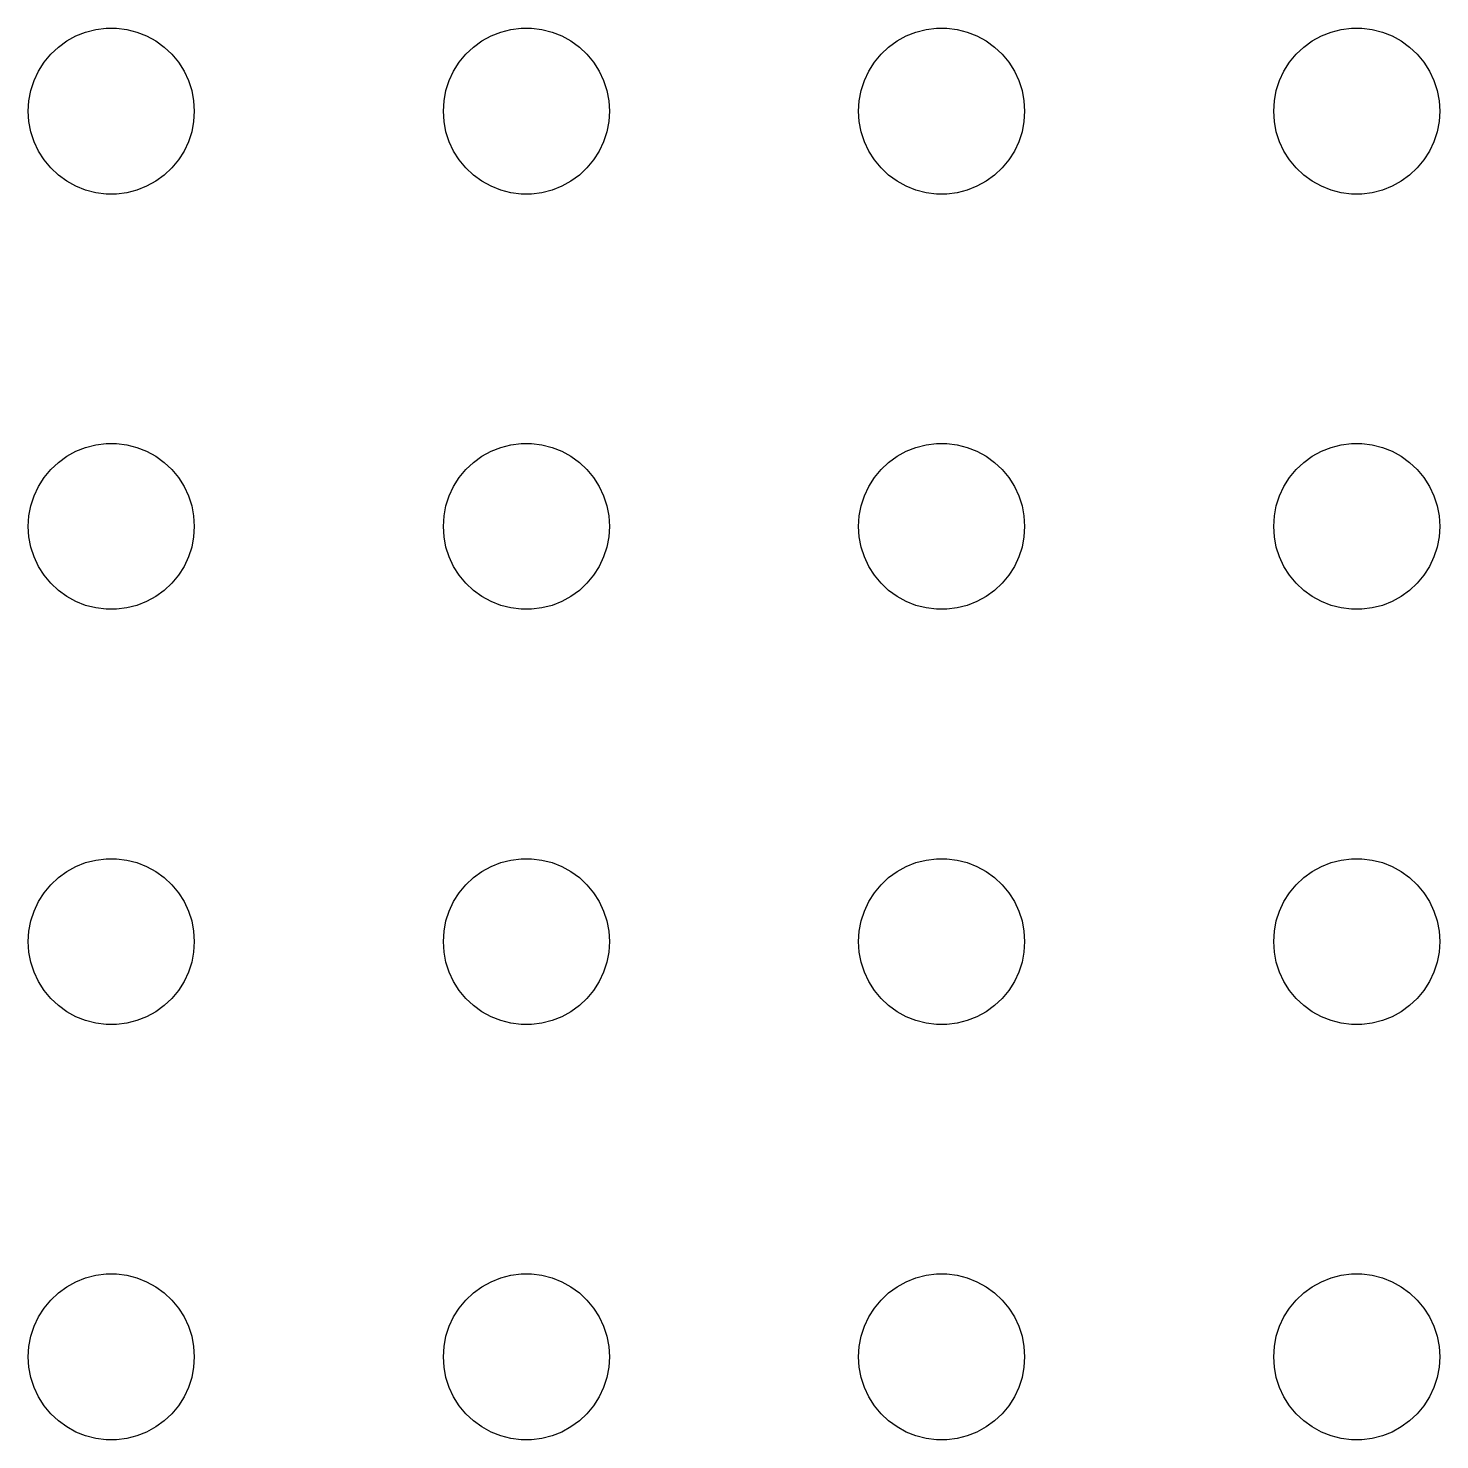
# Model space of a CAD drawing. Header units: metres. Extents: x 0 to 224, y 1 to 194.
# Drawn here: x 109.5 to 160.5, y 94.5 to 145.5 of the extents above; entities that cross this region are included whole.
import ezdxf

# ---------------------------------------------------------------- set-up
doc = ezdxf.new("R2010")
doc.units = ezdxf.units.M

msp = doc.modelspace()

# ---------------------------------------------------------------- linework, layer by layer
for p, q in [((111.223, 145.214), (111.573, 145.353)), ((111.573, 145.353), (111.938, 145.447)), ((111.938, 145.447), (112.312, 145.494)), ((112.312, 145.494), (112.688, 145.494)), ((112.688, 145.494), (113.062, 145.447)), ((113.062, 145.447), (113.427, 145.353)), ((113.427, 145.353), (113.777, 145.214)), ((126.223, 145.214), (126.573, 145.353)), ((126.573, 145.353), (126.938, 145.447)), ((126.938, 145.447), (127.312, 145.494)), ((127.312, 145.494), (127.688, 145.494)), ((127.688, 145.494), (128.062, 145.447)), ((128.062, 145.447), (128.427, 145.353)), ((128.427, 145.353), (128.777, 145.214)), ((141.223, 145.214), (141.573, 145.353)), ((141.573, 145.353), (141.938, 145.447)), ((141.938, 145.447), (142.312, 145.494)), ((142.312, 145.494), (142.688, 145.494)), ((142.688, 145.494), (143.062, 145.447)), ((143.062, 145.447), (143.427, 145.353)), ((143.427, 145.353), (143.777, 145.214)), ((156.223, 145.214), (156.573, 145.353)), ((156.573, 145.353), (156.938, 145.447)), ((156.938, 145.447), (157.312, 145.494)), ((157.312, 145.494), (157.688, 145.494)), ((157.688, 145.494), (158.062, 145.447)), ((158.062, 145.447), (158.427, 145.353)), ((158.427, 145.353), (158.777, 145.214)), ((110.588, 144.812), (110.893, 145.033)), ((110.893, 145.033), (111.223, 145.214)), ((113.777, 145.214), (114.107, 145.033)), ((114.107, 145.033), (114.412, 144.812)), ((125.588, 144.812), (125.893, 145.033)), ((125.893, 145.033), (126.223, 145.214)), ((128.777, 145.214), (129.107, 145.033)), ((129.107, 145.033), (129.412, 144.812)), ((140.588, 144.812), (140.893, 145.033)), ((140.893, 145.033), (141.223, 145.214)), ((143.777, 145.214), (144.107, 145.033)), ((144.107, 145.033), (144.412, 144.812)), ((155.588, 144.812), (155.893, 145.033)), ((155.893, 145.033), (156.223, 145.214)), ((158.777, 145.214), (159.107, 145.033)), ((159.107, 145.033), (159.412, 144.812)), ((110.073, 144.263), (110.313, 144.554)), ((110.313, 144.554), (110.588, 144.812)), ((114.412, 144.812), (114.687, 144.554)), ((114.687, 144.554), (114.927, 144.263)), ((125.073, 144.263), (125.313, 144.554)), ((125.313, 144.554), (125.588, 144.812)), ((129.412, 144.812), (129.687, 144.554)), ((129.687, 144.554), (129.927, 144.263)), ((140.073, 144.263), (140.313, 144.554)), ((140.313, 144.554), (140.588, 144.812)), ((144.412, 144.812), (144.687, 144.554)), ((144.687, 144.554), (144.927, 144.263)), ((155.073, 144.263), (155.313, 144.554)), ((155.313, 144.554), (155.588, 144.812)), ((159.412, 144.812), (159.687, 144.554)), ((159.687, 144.554), (159.927, 144.263)), ((109.711, 143.604), (109.871, 143.945)), ((109.871, 143.945), (110.073, 144.263)), ((114.927, 144.263), (115.129, 143.945)), ((115.129, 143.945), (115.289, 143.604)), ((124.711, 143.604), (124.871, 143.945)), ((124.871, 143.945), (125.073, 144.263)), ((129.927, 144.263), (130.129, 143.945)), ((130.129, 143.945), (130.289, 143.604)), ((139.711, 143.604), (139.871, 143.945)), ((139.871, 143.945), (140.073, 144.263)), ((144.927, 144.263), (145.129, 143.945)), ((145.129, 143.945), (145.289, 143.604)), ((154.711, 143.604), (154.871, 143.945)), ((154.871, 143.945), (155.073, 144.263)), ((159.927, 144.263), (160.129, 143.945)), ((160.129, 143.945), (160.289, 143.604)), ((109.594, 143.246), (109.711, 143.604)), ((115.289, 143.604), (115.406, 143.246)), ((124.594, 143.246), (124.711, 143.604)), ((130.289, 143.604), (130.406, 143.246)), ((139.594, 143.246), (139.711, 143.604)), ((145.289, 143.604), (145.406, 143.246)), ((154.594, 143.246), (154.711, 143.604)), ((160.289, 143.604), (160.406, 143.246)), ((109.5, 142.5), (109.524, 142.876)), ((109.524, 142.876), (109.594, 143.246)), ((115.406, 143.246), (115.476, 142.876)), ((115.476, 142.876), (115.5, 142.5)), ((124.5, 142.5), (124.524, 142.876)), ((124.524, 142.876), (124.594, 143.246)), ((130.406, 143.246), (130.476, 142.876)), ((130.476, 142.876), (130.5, 142.5)), ((139.5, 142.5), (139.524, 142.876)), ((139.524, 142.876), (139.594, 143.246)), ((145.406, 143.246), (145.476, 142.876)), ((145.476, 142.876), (145.5, 142.5)), ((154.5, 142.5), (154.524, 142.876)), ((154.524, 142.876), (154.594, 143.246)), ((160.406, 143.246), (160.476, 142.876)), ((160.476, 142.876), (160.5, 142.5)), ((109.524, 142.124), (109.5, 142.5)), ((115.5, 142.5), (115.476, 142.124)), ((124.524, 142.124), (124.5, 142.5)), ((130.5, 142.5), (130.476, 142.124)), ((139.524, 142.124), (139.5, 142.5)), ((145.5, 142.5), (145.476, 142.124)), ((154.524, 142.124), (154.5, 142.5)), ((160.5, 142.5), (160.476, 142.124)), ((109.594, 141.754), (109.524, 142.124)), ((115.476, 142.124), (115.406, 141.754)), ((124.594, 141.754), (124.524, 142.124)), ((130.476, 142.124), (130.406, 141.754)), ((139.594, 141.754), (139.524, 142.124)), ((145.476, 142.124), (145.406, 141.754)), ((154.594, 141.754), (154.524, 142.124)), ((160.476, 142.124), (160.406, 141.754)), ((109.711, 141.396), (109.594, 141.754)), ((109.871, 141.055), (109.711, 141.396)), ((115.289, 141.396), (115.129, 141.055)), ((115.406, 141.754), (115.289, 141.396)), ((124.711, 141.396), (124.594, 141.754)), ((124.871, 141.055), (124.711, 141.396)), ((130.289, 141.396), (130.129, 141.055)), ((130.406, 141.754), (130.289, 141.396)), ((139.711, 141.396), (139.594, 141.754)), ((139.871, 141.055), (139.711, 141.396)), ((145.289, 141.396), (145.129, 141.055)), ((145.406, 141.754), (145.289, 141.396)), ((154.711, 141.396), (154.594, 141.754)), ((154.871, 141.055), (154.711, 141.396)), ((160.289, 141.396), (160.129, 141.055)), ((160.406, 141.754), (160.289, 141.396)), ((110.073, 140.737), (109.871, 141.055)), ((115.129, 141.055), (114.927, 140.737)), ((125.073, 140.737), (124.871, 141.055)), ((130.129, 141.055), (129.927, 140.737)), ((140.073, 140.737), (139.871, 141.055)), ((145.129, 141.055), (144.927, 140.737)), ((155.073, 140.737), (154.871, 141.055)), ((160.129, 141.055), (159.927, 140.737)), ((110.313, 140.446), (110.073, 140.737)), ((110.588, 140.188), (110.313, 140.446)), ((114.687, 140.446), (114.412, 140.188)), ((114.927, 140.737), (114.687, 140.446)), ((125.313, 140.446), (125.073, 140.737)), ((125.588, 140.188), (125.313, 140.446)), ((129.687, 140.446), (129.412, 140.188)), ((129.927, 140.737), (129.687, 140.446)), ((140.313, 140.446), (140.073, 140.737)), ((140.588, 140.188), (140.313, 140.446)), ((144.687, 140.446), (144.412, 140.188)), ((144.927, 140.737), (144.687, 140.446)), ((155.313, 140.446), (155.073, 140.737)), ((155.588, 140.188), (155.313, 140.446)), ((159.687, 140.446), (159.412, 140.188)), ((159.927, 140.737), (159.687, 140.446)), ((110.893, 139.967), (110.588, 140.188)), ((111.223, 139.786), (110.893, 139.967)), ((111.573, 139.647), (111.223, 139.786)), ((113.777, 139.786), (113.427, 139.647)), ((114.107, 139.967), (113.777, 139.786)), ((114.412, 140.188), (114.107, 139.967)), ((125.893, 139.967), (125.588, 140.188)), ((126.223, 139.786), (125.893, 139.967)), ((126.573, 139.647), (126.223, 139.786)), ((128.777, 139.786), (128.427, 139.647)), ((129.107, 139.967), (128.777, 139.786)), ((129.412, 140.188), (129.107, 139.967)), ((140.893, 139.967), (140.588, 140.188)), ((141.223, 139.786), (140.893, 139.967)), ((141.573, 139.647), (141.223, 139.786)), ((143.777, 139.786), (143.427, 139.647)), ((144.107, 139.967), (143.777, 139.786)), ((144.412, 140.188), (144.107, 139.967)), ((155.893, 139.967), (155.588, 140.188)), ((156.223, 139.786), (155.893, 139.967)), ((156.573, 139.647), (156.223, 139.786)), ((158.777, 139.786), (158.427, 139.647)), ((159.107, 139.967), (158.777, 139.786)), ((159.412, 140.188), (159.107, 139.967)), ((111.938, 139.553), (111.573, 139.647)), ((112.312, 139.506), (111.938, 139.553)), ((112.688, 139.506), (112.312, 139.506)), ((113.062, 139.553), (112.688, 139.506)), ((113.427, 139.647), (113.062, 139.553)), ((126.938, 139.553), (126.573, 139.647)), ((127.312, 139.506), (126.938, 139.553)), ((127.688, 139.506), (127.312, 139.506)), ((128.062, 139.553), (127.688, 139.506)), ((128.427, 139.647), (128.062, 139.553)), ((141.938, 139.553), (141.573, 139.647)), ((142.312, 139.506), (141.938, 139.553)), ((142.688, 139.506), (142.312, 139.506)), ((143.062, 139.553), (142.688, 139.506)), ((143.427, 139.647), (143.062, 139.553)), ((156.938, 139.553), (156.573, 139.647)), ((157.312, 139.506), (156.938, 139.553)), ((157.688, 139.506), (157.312, 139.506)), ((158.062, 139.553), (157.688, 139.506)), ((158.427, 139.647), (158.062, 139.553)), ((110.893, 130.033), (111.223, 130.214)), ((111.223, 130.214), (111.573, 130.353)), ((111.573, 130.353), (111.938, 130.447)), ((111.938, 130.447), (112.312, 130.494)), ((112.312, 130.494), (112.688, 130.494)), ((112.688, 130.494), (113.062, 130.447)), ((113.062, 130.447), (113.427, 130.353)), ((113.427, 130.353), (113.777, 130.214)), ((113.777, 130.214), (114.107, 130.033)), ((125.893, 130.033), (126.223, 130.214)), ((126.223, 130.214), (126.573, 130.353)), ((126.573, 130.353), (126.938, 130.447)), ((126.938, 130.447), (127.312, 130.494)), ((127.312, 130.494), (127.688, 130.494)), ((127.688, 130.494), (128.062, 130.447)), ((128.062, 130.447), (128.427, 130.353)), ((128.427, 130.353), (128.777, 130.214)), ((128.777, 130.214), (129.107, 130.033)), ((140.893, 130.033), (141.223, 130.214)), ((141.223, 130.214), (141.573, 130.353)), ((141.573, 130.353), (141.938, 130.447)), ((141.938, 130.447), (142.312, 130.494)), ((142.312, 130.494), (142.688, 130.494)), ((142.688, 130.494), (143.062, 130.447)), ((143.062, 130.447), (143.427, 130.353)), ((143.427, 130.353), (143.777, 130.214)), ((143.777, 130.214), (144.107, 130.033)), ((155.893, 130.033), (156.223, 130.214)), ((156.223, 130.214), (156.573, 130.353)), ((156.573, 130.353), (156.938, 130.447)), ((156.938, 130.447), (157.312, 130.494)), ((157.312, 130.494), (157.688, 130.494)), ((157.688, 130.494), (158.062, 130.447)), ((158.062, 130.447), (158.427, 130.353)), ((158.427, 130.353), (158.777, 130.214)), ((158.777, 130.214), (159.107, 130.033)), ((110.073, 129.263), (110.313, 129.554)), ((110.313, 129.554), (110.588, 129.812)), ((110.588, 129.812), (110.893, 130.033)), ((114.107, 130.033), (114.412, 129.812)), ((114.412, 129.812), (114.687, 129.554)), ((114.687, 129.554), (114.927, 129.263)), ((125.073, 129.263), (125.313, 129.554)), ((125.313, 129.554), (125.588, 129.812)), ((125.588, 129.812), (125.893, 130.033)), ((129.107, 130.033), (129.412, 129.812)), ((129.412, 129.812), (129.687, 129.554)), ((129.687, 129.554), (129.927, 129.263)), ((140.073, 129.263), (140.313, 129.554)), ((140.313, 129.554), (140.588, 129.812)), ((140.588, 129.812), (140.893, 130.033)), ((144.107, 130.033), (144.412, 129.812)), ((144.412, 129.812), (144.687, 129.554)), ((144.687, 129.554), (144.927, 129.263)), ((155.073, 129.263), (155.313, 129.554)), ((155.313, 129.554), (155.588, 129.812)), ((155.588, 129.812), (155.893, 130.033)), ((159.107, 130.033), (159.412, 129.812)), ((159.412, 129.812), (159.687, 129.554)), ((159.687, 129.554), (159.927, 129.263)), ((109.871, 128.945), (110.073, 129.263)), ((114.927, 129.263), (115.129, 128.945)), ((124.871, 128.945), (125.073, 129.263)), ((129.927, 129.263), (130.129, 128.945)), ((139.871, 128.945), (140.073, 129.263)), ((144.927, 129.263), (145.129, 128.945)), ((154.871, 128.945), (155.073, 129.263)), ((159.927, 129.263), (160.129, 128.945)), ((109.594, 128.246), (109.711, 128.604)), ((109.711, 128.604), (109.871, 128.945)), ((115.129, 128.945), (115.289, 128.604)), ((115.289, 128.604), (115.406, 128.246)), ((124.594, 128.246), (124.711, 128.604)), ((124.711, 128.604), (124.871, 128.945)), ((130.129, 128.945), (130.289, 128.604)), ((130.289, 128.604), (130.406, 128.246)), ((139.594, 128.246), (139.711, 128.604)), ((139.711, 128.604), (139.871, 128.945)), ((145.129, 128.945), (145.289, 128.604)), ((145.289, 128.604), (145.406, 128.246)), ((154.594, 128.246), (154.711, 128.604)), ((154.711, 128.604), (154.871, 128.945)), ((160.129, 128.945), (160.289, 128.604)), ((160.289, 128.604), (160.406, 128.246)), ((109.524, 127.876), (109.594, 128.246)), ((115.406, 128.246), (115.476, 127.876)), ((124.524, 127.876), (124.594, 128.246)), ((130.406, 128.246), (130.476, 127.876)), ((139.524, 127.876), (139.594, 128.246)), ((145.406, 128.246), (145.476, 127.876)), ((154.524, 127.876), (154.594, 128.246)), ((160.406, 128.246), (160.476, 127.876)), ((109.5, 127.5), (109.524, 127.876)), ((109.524, 127.124), (109.5, 127.5)), ((115.476, 127.876), (115.5, 127.5)), ((115.5, 127.5), (115.476, 127.124)), ((124.5, 127.5), (124.524, 127.876)), ((124.524, 127.124), (124.5, 127.5)), ((130.476, 127.876), (130.5, 127.5)), ((130.5, 127.5), (130.476, 127.124)), ((139.5, 127.5), (139.524, 127.876)), ((139.524, 127.124), (139.5, 127.5)), ((145.476, 127.876), (145.5, 127.5)), ((145.5, 127.5), (145.476, 127.124)), ((154.5, 127.5), (154.524, 127.876)), ((154.524, 127.124), (154.5, 127.5)), ((160.476, 127.876), (160.5, 127.5)), ((160.5, 127.5), (160.476, 127.124)), ((109.594, 126.754), (109.524, 127.124)), ((115.476, 127.124), (115.406, 126.754)), ((124.594, 126.754), (124.524, 127.124)), ((130.476, 127.124), (130.406, 126.754)), ((139.594, 126.754), (139.524, 127.124)), ((145.476, 127.124), (145.406, 126.754)), ((154.594, 126.754), (154.524, 127.124)), ((160.476, 127.124), (160.406, 126.754)), ((109.711, 126.396), (109.594, 126.754)), ((115.406, 126.754), (115.289, 126.396)), ((124.711, 126.396), (124.594, 126.754)), ((130.406, 126.754), (130.289, 126.396)), ((139.711, 126.396), (139.594, 126.754)), ((145.406, 126.754), (145.289, 126.396)), ((154.711, 126.396), (154.594, 126.754)), ((160.406, 126.754), (160.289, 126.396)), ((109.871, 126.055), (109.711, 126.396)), ((110.073, 125.737), (109.871, 126.055)), ((115.129, 126.055), (114.927, 125.737)), ((115.289, 126.396), (115.129, 126.055)), ((124.871, 126.055), (124.711, 126.396)), ((125.073, 125.737), (124.871, 126.055)), ((130.129, 126.055), (129.927, 125.737)), ((130.289, 126.396), (130.129, 126.055)), ((139.871, 126.055), (139.711, 126.396)), ((140.073, 125.737), (139.871, 126.055)), ((145.129, 126.055), (144.927, 125.737)), ((145.289, 126.396), (145.129, 126.055)), ((154.871, 126.055), (154.711, 126.396)), ((155.073, 125.737), (154.871, 126.055)), ((160.129, 126.055), (159.927, 125.737)), ((160.289, 126.396), (160.129, 126.055)), ((110.313, 125.446), (110.073, 125.737)), ((114.927, 125.737), (114.687, 125.446)), ((125.313, 125.446), (125.073, 125.737)), ((129.927, 125.737), (129.687, 125.446)), ((140.313, 125.446), (140.073, 125.737)), ((144.927, 125.737), (144.687, 125.446)), ((155.313, 125.446), (155.073, 125.737)), ((159.927, 125.737), (159.687, 125.446)), ((110.588, 125.188), (110.313, 125.446)), ((110.893, 124.967), (110.588, 125.188)), ((111.223, 124.786), (110.893, 124.967)), ((114.107, 124.967), (113.777, 124.786)), ((114.412, 125.188), (114.107, 124.967)), ((114.687, 125.446), (114.412, 125.188)), ((125.588, 125.188), (125.313, 125.446)), ((125.893, 124.967), (125.588, 125.188)), ((126.223, 124.786), (125.893, 124.967)), ((129.107, 124.967), (128.777, 124.786)), ((129.412, 125.188), (129.107, 124.967)), ((129.687, 125.446), (129.412, 125.188)), ((140.588, 125.188), (140.313, 125.446)), ((140.893, 124.967), (140.588, 125.188)), ((141.223, 124.786), (140.893, 124.967)), ((144.107, 124.967), (143.777, 124.786)), ((144.412, 125.188), (144.107, 124.967)), ((144.687, 125.446), (144.412, 125.188)), ((155.588, 125.188), (155.313, 125.446)), ((155.893, 124.967), (155.588, 125.188)), ((156.223, 124.786), (155.893, 124.967)), ((159.107, 124.967), (158.777, 124.786)), ((159.412, 125.188), (159.107, 124.967)), ((159.687, 125.446), (159.412, 125.188)), ((111.573, 124.647), (111.223, 124.786)), ((111.938, 124.553), (111.573, 124.647)), ((112.312, 124.506), (111.938, 124.553)), ((112.688, 124.506), (112.312, 124.506)), ((113.062, 124.553), (112.688, 124.506)), ((113.427, 124.647), (113.062, 124.553)), ((113.777, 124.786), (113.427, 124.647)), ((126.573, 124.647), (126.223, 124.786)), ((126.938, 124.553), (126.573, 124.647)), ((127.312, 124.506), (126.938, 124.553)), ((127.688, 124.506), (127.312, 124.506)), ((128.062, 124.553), (127.688, 124.506)), ((128.427, 124.647), (128.062, 124.553)), ((128.777, 124.786), (128.427, 124.647)), ((141.573, 124.647), (141.223, 124.786)), ((141.938, 124.553), (141.573, 124.647)), ((142.312, 124.506), (141.938, 124.553)), ((142.688, 124.506), (142.312, 124.506)), ((143.062, 124.553), (142.688, 124.506)), ((143.427, 124.647), (143.062, 124.553)), ((143.777, 124.786), (143.427, 124.647)), ((156.573, 124.647), (156.223, 124.786)), ((156.938, 124.553), (156.573, 124.647)), ((157.312, 124.506), (156.938, 124.553)), ((157.688, 124.506), (157.312, 124.506)), ((158.062, 124.553), (157.688, 124.506)), ((158.427, 124.647), (158.062, 124.553)), ((158.777, 124.786), (158.427, 124.647)), ((111.223, 115.214), (111.573, 115.353)), ((111.573, 115.353), (111.938, 115.447)), ((111.938, 115.447), (112.312, 115.494)), ((112.312, 115.494), (112.688, 115.494)), ((112.688, 115.494), (113.062, 115.447)), ((113.062, 115.447), (113.427, 115.353)), ((113.427, 115.353), (113.777, 115.214)), ((126.223, 115.214), (126.573, 115.353)), ((126.573, 115.353), (126.938, 115.447)), ((126.938, 115.447), (127.312, 115.494)), ((127.312, 115.494), (127.688, 115.494)), ((127.688, 115.494), (128.062, 115.447)), ((128.062, 115.447), (128.427, 115.353)), ((128.427, 115.353), (128.777, 115.214)), ((141.223, 115.214), (141.573, 115.353)), ((141.573, 115.353), (141.938, 115.447)), ((141.938, 115.447), (142.312, 115.494)), ((142.312, 115.494), (142.688, 115.494)), ((142.688, 115.494), (143.062, 115.447)), ((143.062, 115.447), (143.427, 115.353)), ((143.427, 115.353), (143.777, 115.214)), ((156.223, 115.214), (156.573, 115.353)), ((156.573, 115.353), (156.938, 115.447)), ((156.938, 115.447), (157.312, 115.494)), ((157.312, 115.494), (157.688, 115.494)), ((157.688, 115.494), (158.062, 115.447)), ((158.062, 115.447), (158.427, 115.353)), ((158.427, 115.353), (158.777, 115.214)), ((110.313, 114.554), (110.588, 114.812)), ((110.588, 114.812), (110.893, 115.033)), ((110.893, 115.033), (111.223, 115.214)), ((113.777, 115.214), (114.107, 115.033)), ((114.107, 115.033), (114.412, 114.812)), ((114.412, 114.812), (114.687, 114.554)), ((125.313, 114.554), (125.588, 114.812)), ((125.588, 114.812), (125.893, 115.033)), ((125.893, 115.033), (126.223, 115.214)), ((128.777, 115.214), (129.107, 115.033)), ((129.107, 115.033), (129.412, 114.812)), ((129.412, 114.812), (129.687, 114.554)), ((140.313, 114.554), (140.588, 114.812)), ((140.588, 114.812), (140.893, 115.033)), ((140.893, 115.033), (141.223, 115.214)), ((143.777, 115.214), (144.107, 115.033)), ((144.107, 115.033), (144.412, 114.812)), ((144.412, 114.812), (144.687, 114.554)), ((155.313, 114.554), (155.588, 114.812)), ((155.588, 114.812), (155.893, 115.033)), ((155.893, 115.033), (156.223, 115.214)), ((158.777, 115.214), (159.107, 115.033)), ((159.107, 115.033), (159.412, 114.812)), ((159.412, 114.812), (159.687, 114.554)), ((109.871, 113.945), (110.073, 114.263)), ((110.073, 114.263), (110.313, 114.554)), ((114.687, 114.554), (114.927, 114.263)), ((114.927, 114.263), (115.129, 113.945)), ((124.871, 113.945), (125.073, 114.263)), ((125.073, 114.263), (125.313, 114.554)), ((129.687, 114.554), (129.927, 114.263)), ((129.927, 114.263), (130.129, 113.945)), ((139.871, 113.945), (140.073, 114.263)), ((140.073, 114.263), (140.313, 114.554)), ((144.687, 114.554), (144.927, 114.263)), ((144.927, 114.263), (145.129, 113.945)), ((154.871, 113.945), (155.073, 114.263)), ((155.073, 114.263), (155.313, 114.554)), ((159.687, 114.554), (159.927, 114.263)), ((159.927, 114.263), (160.129, 113.945)), ((109.711, 113.604), (109.871, 113.945)), ((115.129, 113.945), (115.289, 113.604)), ((124.711, 113.604), (124.871, 113.945)), ((130.129, 113.945), (130.289, 113.604)), ((139.711, 113.604), (139.871, 113.945)), ((145.129, 113.945), (145.289, 113.604)), ((154.711, 113.604), (154.871, 113.945)), ((160.129, 113.945), (160.289, 113.604)), ((109.524, 112.876), (109.594, 113.246)), ((109.594, 113.246), (109.711, 113.604)), ((115.289, 113.604), (115.406, 113.246)), ((115.406, 113.246), (115.476, 112.876)), ((124.524, 112.876), (124.594, 113.246)), ((124.594, 113.246), (124.711, 113.604)), ((130.289, 113.604), (130.406, 113.246)), ((130.406, 113.246), (130.476, 112.876)), ((139.524, 112.876), (139.594, 113.246)), ((139.594, 113.246), (139.711, 113.604)), ((145.289, 113.604), (145.406, 113.246)), ((145.406, 113.246), (145.476, 112.876)), ((154.524, 112.876), (154.594, 113.246)), ((154.594, 113.246), (154.711, 113.604)), ((160.289, 113.604), (160.406, 113.246)), ((160.406, 113.246), (160.476, 112.876)), ((109.5, 112.5), (109.524, 112.876)), ((115.476, 112.876), (115.5, 112.5)), ((124.5, 112.5), (124.524, 112.876)), ((130.476, 112.876), (130.5, 112.5)), ((139.5, 112.5), (139.524, 112.876)), ((145.476, 112.876), (145.5, 112.5)), ((154.5, 112.5), (154.524, 112.876)), ((160.476, 112.876), (160.5, 112.5)), ((109.524, 112.124), (109.5, 112.5)), ((115.5, 112.5), (115.476, 112.124)), ((124.524, 112.124), (124.5, 112.5)), ((130.5, 112.5), (130.476, 112.124)), ((139.524, 112.124), (139.5, 112.5)), ((145.5, 112.5), (145.476, 112.124)), ((154.524, 112.124), (154.5, 112.5)), ((160.5, 112.5), (160.476, 112.124)), ((109.594, 111.754), (109.524, 112.124)), ((109.711, 111.396), (109.594, 111.754)), ((115.406, 111.754), (115.289, 111.396)), ((115.476, 112.124), (115.406, 111.754)), ((124.594, 111.754), (124.524, 112.124)), ((124.711, 111.396), (124.594, 111.754)), ((130.406, 111.754), (130.289, 111.396)), ((130.476, 112.124), (130.406, 111.754)), ((139.594, 111.754), (139.524, 112.124)), ((139.711, 111.396), (139.594, 111.754)), ((145.406, 111.754), (145.289, 111.396)), ((145.476, 112.124), (145.406, 111.754)), ((154.594, 111.754), (154.524, 112.124)), ((154.711, 111.396), (154.594, 111.754)), ((160.406, 111.754), (160.289, 111.396)), ((160.476, 112.124), (160.406, 111.754)), ((109.871, 111.055), (109.711, 111.396)), ((115.289, 111.396), (115.129, 111.055)), ((124.871, 111.055), (124.711, 111.396)), ((130.289, 111.396), (130.129, 111.055)), ((139.871, 111.055), (139.711, 111.396)), ((145.289, 111.396), (145.129, 111.055)), ((154.871, 111.055), (154.711, 111.396)), ((160.289, 111.396), (160.129, 111.055)), ((110.073, 110.737), (109.871, 111.055)), ((110.313, 110.446), (110.073, 110.737)), ((114.927, 110.737), (114.687, 110.446)), ((115.129, 111.055), (114.927, 110.737)), ((125.073, 110.737), (124.871, 111.055)), ((125.313, 110.446), (125.073, 110.737)), ((129.927, 110.737), (129.687, 110.446)), ((130.129, 111.055), (129.927, 110.737)), ((140.073, 110.737), (139.871, 111.055)), ((140.313, 110.446), (140.073, 110.737)), ((144.927, 110.737), (144.687, 110.446)), ((145.129, 111.055), (144.927, 110.737)), ((155.073, 110.737), (154.871, 111.055)), ((155.313, 110.446), (155.073, 110.737)), ((159.927, 110.737), (159.687, 110.446)), ((160.129, 111.055), (159.927, 110.737)), ((110.588, 110.188), (110.313, 110.446)), ((110.893, 109.967), (110.588, 110.188)), ((114.412, 110.188), (114.107, 109.967)), ((114.687, 110.446), (114.412, 110.188)), ((125.588, 110.188), (125.313, 110.446)), ((125.893, 109.967), (125.588, 110.188)), ((129.412, 110.188), (129.107, 109.967)), ((129.687, 110.446), (129.412, 110.188)), ((140.588, 110.188), (140.313, 110.446)), ((140.893, 109.967), (140.588, 110.188)), ((144.412, 110.188), (144.107, 109.967)), ((144.687, 110.446), (144.412, 110.188)), ((155.588, 110.188), (155.313, 110.446)), ((155.893, 109.967), (155.588, 110.188)), ((159.412, 110.188), (159.107, 109.967)), ((159.687, 110.446), (159.412, 110.188)), ((111.223, 109.786), (110.893, 109.967)), ((111.573, 109.647), (111.223, 109.786)), ((113.777, 109.786), (113.427, 109.647)), ((114.107, 109.967), (113.777, 109.786)), ((126.223, 109.786), (125.893, 109.967)), ((126.573, 109.647), (126.223, 109.786)), ((128.777, 109.786), (128.427, 109.647)), ((129.107, 109.967), (128.777, 109.786)), ((141.223, 109.786), (140.893, 109.967)), ((141.573, 109.647), (141.223, 109.786)), ((143.777, 109.786), (143.427, 109.647)), ((144.107, 109.967), (143.777, 109.786)), ((156.223, 109.786), (155.893, 109.967)), ((156.573, 109.647), (156.223, 109.786)), ((158.777, 109.786), (158.427, 109.647)), ((159.107, 109.967), (158.777, 109.786)), ((111.938, 109.553), (111.573, 109.647)), ((112.312, 109.506), (111.938, 109.553)), ((112.688, 109.506), (112.312, 109.506)), ((113.062, 109.553), (112.688, 109.506)), ((113.427, 109.647), (113.062, 109.553)), ((126.938, 109.553), (126.573, 109.647)), ((127.312, 109.506), (126.938, 109.553)), ((127.688, 109.506), (127.312, 109.506)), ((128.062, 109.553), (127.688, 109.506)), ((128.427, 109.647), (128.062, 109.553)), ((141.938, 109.553), (141.573, 109.647)), ((142.312, 109.506), (141.938, 109.553)), ((142.688, 109.506), (142.312, 109.506)), ((143.062, 109.553), (142.688, 109.506)), ((143.427, 109.647), (143.062, 109.553)), ((156.938, 109.553), (156.573, 109.647)), ((157.312, 109.506), (156.938, 109.553)), ((157.688, 109.506), (157.312, 109.506)), ((158.062, 109.553), (157.688, 109.506)), ((158.427, 109.647), (158.062, 109.553)), ((111.938, 100.447), (112.312, 100.494)), ((112.312, 100.494), (112.688, 100.494)), ((112.688, 100.494), (113.062, 100.447)), ((126.938, 100.447), (127.312, 100.494)), ((127.312, 100.494), (127.688, 100.494)), ((127.688, 100.494), (128.062, 100.447)), ((141.938, 100.447), (142.312, 100.494)), ((142.312, 100.494), (142.688, 100.494)), ((142.688, 100.494), (143.062, 100.447)), ((156.938, 100.447), (157.312, 100.494)), ((157.312, 100.494), (157.688, 100.494)), ((157.688, 100.494), (158.062, 100.447)), ((110.588, 99.8115), (110.893, 100.033)), ((110.893, 100.033), (111.223, 100.214)), ((111.223, 100.214), (111.573, 100.353)), ((111.573, 100.353), (111.938, 100.447)), ((113.062, 100.447), (113.427, 100.353)), ((113.427, 100.353), (113.777, 100.214)), ((113.777, 100.214), (114.107, 100.033)), ((114.107, 100.033), (114.412, 99.8115)), ((125.588, 99.8115), (125.893, 100.033)), ((125.893, 100.033), (126.223, 100.214)), ((126.223, 100.214), (126.573, 100.353)), ((126.573, 100.353), (126.938, 100.447)), ((128.062, 100.447), (128.427, 100.353)), ((128.427, 100.353), (128.777, 100.214)), ((128.777, 100.214), (129.107, 100.033)), ((129.107, 100.033), (129.412, 99.8115)), ((140.588, 99.8115), (140.893, 100.033)), ((140.893, 100.033), (141.223, 100.214)), ((141.223, 100.214), (141.573, 100.353)), ((141.573, 100.353), (141.938, 100.447)), ((143.062, 100.447), (143.427, 100.353)), ((143.427, 100.353), (143.777, 100.214)), ((143.777, 100.214), (144.107, 100.033)), ((144.107, 100.033), (144.412, 99.8115)), ((155.588, 99.8115), (155.893, 100.033)), ((155.893, 100.033), (156.223, 100.214)), ((156.223, 100.214), (156.573, 100.353)), ((156.573, 100.353), (156.938, 100.447)), ((158.062, 100.447), (158.427, 100.353)), ((158.427, 100.353), (158.777, 100.214)), ((158.777, 100.214), (159.107, 100.033)), ((159.107, 100.033), (159.412, 99.8115)), ((110.073, 99.2634), (110.313, 99.5536)), ((110.313, 99.5536), (110.588, 99.8115)), ((114.412, 99.8115), (114.687, 99.5536)), ((114.687, 99.5536), (114.927, 99.2634)), ((125.073, 99.2634), (125.313, 99.5536)), ((125.313, 99.5536), (125.588, 99.8115)), ((129.412, 99.8115), (129.687, 99.5536)), ((129.687, 99.5536), (129.927, 99.2634)), ((140.073, 99.2634), (140.313, 99.5536)), ((140.313, 99.5536), (140.588, 99.8115)), ((144.412, 99.8115), (144.687, 99.5536)), ((144.687, 99.5536), (144.927, 99.2634)), ((155.073, 99.2634), (155.313, 99.5536)), ((155.313, 99.5536), (155.588, 99.8115)), ((159.412, 99.8115), (159.687, 99.5536)), ((159.687, 99.5536), (159.927, 99.2634)), ((109.711, 98.6044), (109.871, 98.9453)), ((109.871, 98.9453), (110.073, 99.2634)), ((114.927, 99.2634), (115.129, 98.9453)), ((115.129, 98.9453), (115.289, 98.6044)), ((124.711, 98.6044), (124.871, 98.9453)), ((124.871, 98.9453), (125.073, 99.2634)), ((129.927, 99.2634), (130.129, 98.9453)), ((130.129, 98.9453), (130.289, 98.6044)), ((139.711, 98.6044), (139.871, 98.9453)), ((139.871, 98.9453), (140.073, 99.2634)), ((144.927, 99.2634), (145.129, 98.9453)), ((145.129, 98.9453), (145.289, 98.6044)), ((154.711, 98.6044), (154.871, 98.9453)), ((154.871, 98.9453), (155.073, 99.2634)), ((159.927, 99.2634), (160.129, 98.9453)), ((160.129, 98.9453), (160.289, 98.6044)), ((109.594, 98.2461), (109.711, 98.6044)), ((115.289, 98.6044), (115.406, 98.2461)), ((124.594, 98.2461), (124.711, 98.6044)), ((130.289, 98.6044), (130.406, 98.2461)), ((139.594, 98.2461), (139.711, 98.6044)), ((145.289, 98.6044), (145.406, 98.2461)), ((154.594, 98.2461), (154.711, 98.6044)), ((160.289, 98.6044), (160.406, 98.2461)), ((109.524, 97.876), (109.594, 98.2461)), ((115.406, 98.2461), (115.476, 97.876)), ((124.524, 97.876), (124.594, 98.2461)), ((130.406, 98.2461), (130.476, 97.876)), ((139.524, 97.876), (139.594, 98.2461)), ((145.406, 98.2461), (145.476, 97.876)), ((154.524, 97.876), (154.594, 98.2461)), ((160.406, 98.2461), (160.476, 97.876)), ((109.5, 97.5), (109.524, 97.876)), ((109.524, 97.124), (109.5, 97.5)), ((115.476, 97.876), (115.5, 97.5)), ((115.5, 97.5), (115.476, 97.124)), ((124.5, 97.5), (124.524, 97.876)), ((124.524, 97.124), (124.5, 97.5)), ((130.476, 97.876), (130.5, 97.5)), ((130.5, 97.5), (130.476, 97.124)), ((139.5, 97.5), (139.524, 97.876)), ((139.524, 97.124), (139.5, 97.5)), ((145.476, 97.876), (145.5, 97.5)), ((145.5, 97.5), (145.476, 97.124)), ((154.5, 97.5), (154.524, 97.876)), ((154.524, 97.124), (154.5, 97.5)), ((160.476, 97.876), (160.5, 97.5)), ((160.5, 97.5), (160.476, 97.124)), ((109.594, 96.7539), (109.524, 97.124)), ((115.476, 97.124), (115.406, 96.7539)), ((124.594, 96.7539), (124.524, 97.124)), ((130.476, 97.124), (130.406, 96.7539)), ((139.594, 96.7539), (139.524, 97.124)), ((145.476, 97.124), (145.406, 96.7539)), ((154.594, 96.7539), (154.524, 97.124)), ((160.476, 97.124), (160.406, 96.7539)), ((109.711, 96.3956), (109.594, 96.7539)), ((109.871, 96.0547), (109.711, 96.3956)), ((115.289, 96.3956), (115.129, 96.0547)), ((115.406, 96.7539), (115.289, 96.3956)), ((124.711, 96.3956), (124.594, 96.7539)), ((124.871, 96.0547), (124.711, 96.3956)), ((130.289, 96.3956), (130.129, 96.0547)), ((130.406, 96.7539), (130.289, 96.3956)), ((139.711, 96.3956), (139.594, 96.7539)), ((139.871, 96.0547), (139.711, 96.3956)), ((145.289, 96.3956), (145.129, 96.0547)), ((145.406, 96.7539), (145.289, 96.3956)), ((154.711, 96.3956), (154.594, 96.7539)), ((154.871, 96.0547), (154.711, 96.3956)), ((160.289, 96.3956), (160.129, 96.0547)), ((160.406, 96.7539), (160.289, 96.3956)), ((110.073, 95.7366), (109.871, 96.0547)), ((115.129, 96.0547), (114.927, 95.7366)), ((125.073, 95.7366), (124.871, 96.0547)), ((130.129, 96.0547), (129.927, 95.7366)), ((140.073, 95.7366), (139.871, 96.0547)), ((145.129, 96.0547), (144.927, 95.7366)), ((155.073, 95.7366), (154.871, 96.0547)), ((160.129, 96.0547), (159.927, 95.7366)), ((110.313, 95.4464), (110.073, 95.7366)), ((110.588, 95.1885), (110.313, 95.4464)), ((114.687, 95.4464), (114.412, 95.1885)), ((114.927, 95.7366), (114.687, 95.4464)), ((125.313, 95.4464), (125.073, 95.7366)), ((125.588, 95.1885), (125.313, 95.4464)), ((129.687, 95.4464), (129.412, 95.1885)), ((129.927, 95.7366), (129.687, 95.4464)), ((140.313, 95.4464), (140.073, 95.7366)), ((140.588, 95.1885), (140.313, 95.4464)), ((144.687, 95.4464), (144.412, 95.1885)), ((144.927, 95.7366), (144.687, 95.4464)), ((155.313, 95.4464), (155.073, 95.7366)), ((155.588, 95.1885), (155.313, 95.4464)), ((159.687, 95.4464), (159.412, 95.1885)), ((159.927, 95.7366), (159.687, 95.4464)), ((110.893, 94.967), (110.588, 95.1885)), ((111.223, 94.7855), (110.893, 94.967)), ((114.107, 94.967), (113.777, 94.7855)), ((114.412, 95.1885), (114.107, 94.967)), ((125.893, 94.967), (125.588, 95.1885)), ((126.223, 94.7855), (125.893, 94.967)), ((129.107, 94.967), (128.777, 94.7855)), ((129.412, 95.1885), (129.107, 94.967)), ((140.893, 94.967), (140.588, 95.1885)), ((141.223, 94.7855), (140.893, 94.967)), ((144.107, 94.967), (143.777, 94.7855)), ((144.412, 95.1885), (144.107, 94.967)), ((155.893, 94.967), (155.588, 95.1885)), ((156.223, 94.7855), (155.893, 94.967)), ((159.107, 94.967), (158.777, 94.7855)), ((159.412, 95.1885), (159.107, 94.967)), ((111.573, 94.6468), (111.223, 94.7855)), ((111.938, 94.5531), (111.573, 94.6468)), ((112.312, 94.5059), (111.938, 94.5531)), ((112.688, 94.5059), (112.312, 94.5059)), ((113.062, 94.5531), (112.688, 94.5059)), ((113.427, 94.6468), (113.062, 94.5531)), ((113.777, 94.7855), (113.427, 94.6468)), ((126.573, 94.6468), (126.223, 94.7855)), ((126.938, 94.5531), (126.573, 94.6468)), ((127.312, 94.5059), (126.938, 94.5531)), ((127.688, 94.5059), (127.312, 94.5059)), ((128.062, 94.5531), (127.688, 94.5059)), ((128.427, 94.6468), (128.062, 94.5531)), ((128.777, 94.7855), (128.427, 94.6468)), ((141.573, 94.6468), (141.223, 94.7855)), ((141.938, 94.5531), (141.573, 94.6468)), ((142.312, 94.5059), (141.938, 94.5531)), ((142.688, 94.5059), (142.312, 94.5059)), ((143.062, 94.5531), (142.688, 94.5059)), ((143.427, 94.6468), (143.062, 94.5531)), ((143.777, 94.7855), (143.427, 94.6468)), ((156.573, 94.6468), (156.223, 94.7855)), ((156.938, 94.5531), (156.573, 94.6468)), ((157.312, 94.5059), (156.938, 94.5531)), ((157.688, 94.5059), (157.312, 94.5059)), ((158.062, 94.5531), (157.688, 94.5059)), ((158.427, 94.6468), (158.062, 94.5531)), ((158.777, 94.7855), (158.427, 94.6468))]:
    msp.add_line(p, q)

doc.saveas('drawing.dxf')
